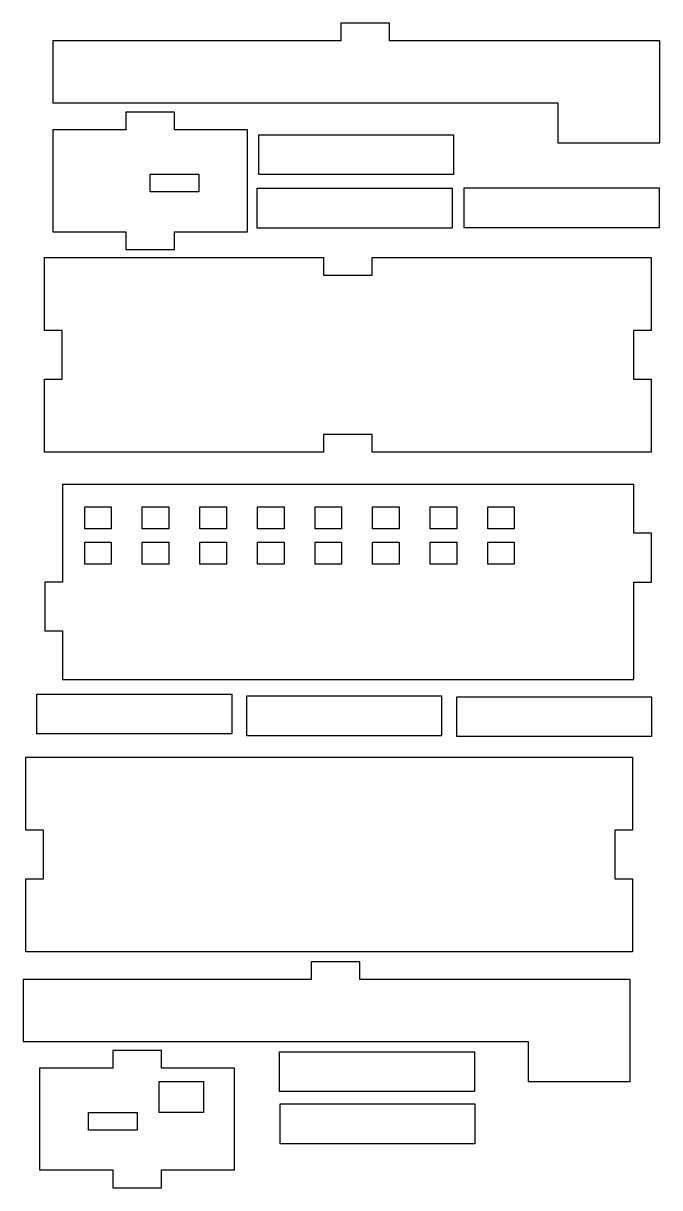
# Model space of a CAD drawing. Extents: x -158 to -14, y -100 to 163.
import ezdxf

# ---------------------------------------------------------------- set-up
doc = ezdxf.new("R2010")
doc.units = 0
doc.layers.get('0').update_dxf_attribs({"linetype": 'continuous'})

# ---------------------------------------------------------------- blocks, each defined once
blk = doc.blocks.new('SKETCH002')
at = {"color": 7}
for points in [[(-154.49, -72.77), (-154.49, -95.77), (-137.99, -95.77), (-137.99, -99.77), (-126.99, -99.77), (-126.99, -95.77), (-110.49, -95.77), (-110.49, -72.77), (-126.99, -72.77), (-126.99, -68.77), (-137.99, -68.77), (-137.99, -72.77)], [(-127.49, -75.77), (-117.49, -75.77), (-117.49, -82.77), (-127.49, -82.77)], [(-143.49, -82.77), (-132.49, -82.77), (-132.49, -86.77), (-143.49, -86.77)]]:
    blk.add_lwpolyline(points, close=True, dxfattribs=at)
blk = doc.blocks.new('SKETCH007')
at = {"color": 7}
for points in [[(-151.55, 139.05), (-151.55, 116.05), (-135.05, 116.05), (-135.05, 112.05), (-124.05, 112.05), (-124.05, 116.05), (-107.55, 116.05), (-107.55, 139.05), (-124.05, 139.05), (-124.05, 143.05), (-135.05, 143.05), (-135.05, 139.05)], [(-129.55, 129.05), (-118.55, 129.05), (-118.55, 125.05), (-129.55, 125.05)]]:
    blk.add_lwpolyline(points, close=True, dxfattribs=at)
blk = doc.blocks.new('SKETCH')
at = {"color": 7}
for points in [[(-153.32, 36.98), (-153.32, 25.98), (-149.32, 25.98), (-149.32, 14.98), (-20.32, 14.98), (-20.32, 36.98), (-16.32, 36.98), (-16.32, 47.98), (-20.32, 47.98), (-20.32, 58.98), (-149.32, 58.98), (-149.32, 36.98)], [(-144.32, 53.98), (-138.32, 53.98), (-138.32, 48.98), (-144.32, 48.98)], [(-131.32, 53.98), (-125.32, 53.98), (-125.32, 48.98), (-131.32, 48.98)], [(-118.32, 53.98), (-112.32, 53.98), (-112.32, 48.98), (-118.32, 48.98)], [(-105.32, 53.98), (-99.32, 53.98), (-99.32, 48.98), (-105.32, 48.98)], [(-92.32, 53.98), (-86.32, 53.98), (-86.32, 48.98), (-92.32, 48.98)], [(-79.32, 53.98), (-73.32, 53.98), (-73.32, 48.98), (-79.32, 48.98)], [(-66.32, 53.98), (-60.32, 53.98), (-60.32, 48.98), (-66.32, 48.98)], [(-53.32, 53.98), (-47.32, 53.98), (-47.32, 48.98), (-53.32, 48.98)], [(-144.32, 45.98), (-138.32, 45.98), (-138.32, 40.98), (-144.32, 40.98)], [(-131.32, 45.98), (-125.32, 45.98), (-125.32, 40.98), (-131.32, 40.98)], [(-118.32, 45.98), (-112.32, 45.98), (-112.32, 40.98), (-118.32, 40.98)], [(-105.32, 45.98), (-99.32, 45.98), (-99.32, 40.98), (-105.32, 40.98)], [(-92.32, 45.98), (-86.32, 45.98), (-86.32, 40.98), (-92.32, 40.98)], [(-79.32, 45.98), (-73.32, 45.98), (-73.32, 40.98), (-79.32, 40.98)], [(-66.32, 45.98), (-60.32, 45.98), (-60.32, 40.98), (-66.32, 40.98)], [(-53.32, 45.98), (-47.32, 45.98), (-47.32, 40.98), (-53.32, 40.98)]]:
    blk.add_lwpolyline(points, close=True, dxfattribs=at)

msp = doc.modelspace()

# ---------------------------------------------------------------- linework, layer by layer
at = {"color": 7}
for points in [[(-151.5, 159.13), (-151.5, 145.13), (-37.5, 145.13), (-37.5, 136.13), (-14.5, 136.13), (-14.5, 159.13), (-75.5, 159.13), (-75.5, 163.13), (-86.5, 163.13), (-86.5, 159.13)], [(-105.03, 137.95), (-61.03, 137.95), (-61.03, 128.95), (-105.03, 128.95)], [(-105.35, 125.87), (-61.35, 125.87), (-61.35, 116.87), (-105.35, 116.87)], [(-58.63, 125.94), (-14.63, 125.94), (-14.63, 116.94), (-58.63, 116.94)], [(-90.41, 106.27), (-79.41, 106.27), (-79.41, 110.27), (-16.41, 110.27), (-16.41, 93.77), (-20.41, 93.77), (-20.41, 82.77), (-16.41, 82.77), (-16.41, 66.27), (-79.41, 66.27), (-79.41, 70.27), (-90.41, 70.27), (-90.41, 66.27), (-153.41, 66.27), (-153.41, 82.77), (-149.41, 82.77), (-149.41, 93.77), (-153.41, 93.77), (-153.41, 110.27), (-90.41, 110.27)], [(-155.1, 11.69), (-111.1, 11.69), (-111.1, 2.69), (-155.1, 2.69)], [(-107.73, 11.28), (-63.73, 11.28), (-63.73, 2.28), (-107.73, 2.28)], [(-60.33, 11.08), (-16.33, 11.08), (-16.33, 2.08), (-60.33, 2.08)], [(-20.63, -19.05), (-24.63, -19.05), (-24.63, -30.05), (-20.63, -30.05), (-20.63, -46.55), (-157.63, -46.55), (-157.63, -30.05), (-153.63, -30.05), (-153.63, -19.05), (-157.63, -19.05), (-157.63, -2.55), (-20.63, -2.55)], [(-158.19, -52.8), (-158.19, -66.8), (-44.19, -66.8), (-44.19, -75.8), (-21.19, -75.8), (-21.19, -52.8), (-82.19, -52.8), (-82.19, -48.8), (-93.19, -48.8), (-93.19, -52.8)], [(-100.31, -69.06), (-56.31, -69.06), (-56.31, -78.06), (-100.31, -78.06)], [(-100.22, -80.85), (-56.22, -80.85), (-56.22, -89.85), (-100.22, -89.85)]]:
    msp.add_lwpolyline(points, close=True, dxfattribs=at)

# ---------------------------------------------------------------- block references
for name in ['SKETCH007', 'SKETCH', 'SKETCH002']:
    msp.add_blockref(name, (0, 0), dxfattribs=at)

doc.saveas('drawing.dxf')
